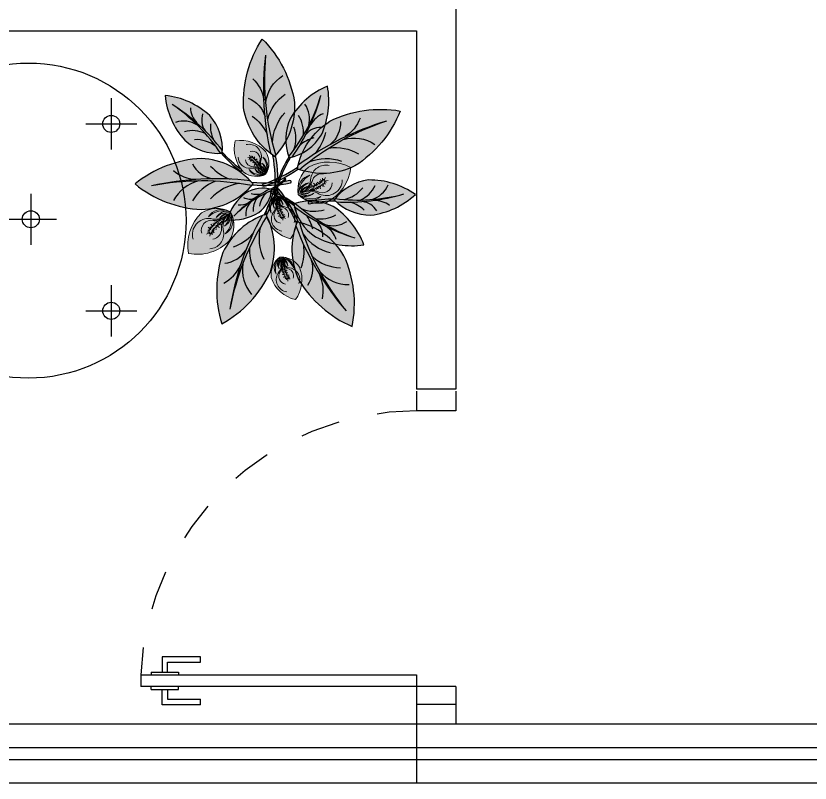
# Model space of a CAD drawing. Header units: millimetres. Extents: x 7034 to 7235, y -465 to -378.
# Drawn here: x 7039.118 to 7041.135, y -393.227 to -391.279 of the extents above; entities that cross this region are included whole.
import ezdxf

# ---------------------------------------------------------------- set-up
doc = ezdxf.new("R2010")
doc.units = ezdxf.units.MM
doc.header["$LTSCALE"] = 0.005
doc.linetypes.add('DASHED', pattern=[19.049999999999997, 12.7, -6.35])
for name, color, linetype in [('- COTAS', 12, 'Continuous'), ('ARQ-PEITORIAL', 4, 'Continuous'), ('ARQ_ESQUADRIA', 5, 'Continuous'), ('ARQ_JANELAALTA', 150, 'DASHED'), ('JANELA', 10, 'Continuous'), ('MESA', 7, 'Continuous'), ('NN_PISO', 8, 'Continuous')]:
    doc.layers.add(name, color=color, linetype=linetype)

# ---------------------------------------------------------------- blocks, each defined once
blk = doc.blocks.new('A$C133811AD')
at = {"layer": 'ARQ_ESQUADRIA'}
for p, q in [((0.7313429810219532, 1.400671454605799), (0.7013429810222078, 1.400671454605799)), ((0.7013429810203888, 0.7006714546123476), (0.7013429810203888, 1.400671454609437)), ((0.7313429810201342, 1.400671454609437), (0.7313429810201342, 0.7006714546123476)), ((0.6943429810162343, 1.374728072794824), (0.6943429810162343, 1.304728072795115)), ((0.6943429810162343, 1.374728072794824), (0.7013429810158414, 1.374728072794824)), ((0.7383429810151938, 1.374728072794824), (0.7313429810155867, 1.374728072794824)), ((0.7383429810151938, 1.374728072794824), (0.7383429810151938, 1.304728072795115)), ((0.6553429810164744, 1.346728072795486), (0.6943429810162343, 1.346728072795486)), ((0.6553429810164744, 1.248728072795529), (0.6553429810164744, 1.346728072795486)), ((0.6943429810162343, 1.332728072794453), (0.6693429810165981, 1.332728072794453)), ((0.6693429810165981, 1.332728072794453), (0.6693429810165981, 1.262728072794744)), ((0.7773429810149537, 1.346728072795486), (0.7383429810151938, 1.346728072795486)), ((0.7383429810151938, 1.332728072794453), (0.7633429810157395, 1.332728072794453)), ((0.7633429810157395, 1.332728072794453), (0.7633429810157395, 1.262728072794744)), ((0.7773429810149537, 1.248728072795529), (0.7773429810149537, 1.346728072795486)), ((0.6943429810162343, 1.304728072795115), (0.7013429810158414, 1.304728072795115)), ((0.7383429810151938, 1.304728072795115), (0.7313429810155867, 1.304728072795115)), ((0.6693429810165981, 1.262728072794744), (0.6693429810165981, 1.262728072794744)), ((0.6693429810165981, 1.262728072794744), (0.6693429810165981, 1.248728072795529)), ((0.7633429810157395, 1.262728072794744), (0.7633429810157395, 1.248728072795529)), ((0.7633429810157395, 1.262728072794744), (0.7633429810157395, 1.262728072794744)), ((0.6553429810164744, 1.248728072795529), (0.6693429810165981, 1.248728072795529)), ((0.7633429810157395, 1.248728072795529), (0.7773429810149537, 1.248728072795529)), ((0.7013429810203888, 0.7006714546123476), (0.6513429810192974, 0.7006714546123476)), ((0.7013429810194793, 0.6006714546193166), (0.7013429810194793, 0.7006714546123476)), ((0.7313429810201342, 0.7006714546132571), (0.7013429810203888, 0.7006714546132571)), ((1.401342981036578, 0.600671454611927), (1.401342981019297, 0.7006714546087096)), ((1.451342981030393, 0.7006714546050716), (1.401342981029302, 0.7006714546050716)), ((0.7013429810194793, 0.6006714546192597), (0.6513429810192974, 0.6006714546192597)), ((1.451342981028574, 0.6006714546119838), (1.401342981028392, 0.6006714546119838))]:
    blk.add_line(p, q, dxfattribs=at)
at = {"layer": 'ARQ_JANELAALTA'}
blk.add_arc((0.7006713392274833, 0.7006714546087096), 0.700671641791871, 0, 87.49109675449543, dxfattribs=at)
blk = doc.blocks.new('folha Ant')
at = {"layer": 'MESA', "ltscale": 0.8}
h = blk.add_hatch(color=85, dxfattribs=at)
h.dxf.hatch_style = 1
h.set_gradient(color1=(103, 159, 96), color2=(179, 207, 175), one_color=1, tint=0.75, name='INVCURVED')
h.paths.add_polyline_path([(0.2265621468313839, 0.067551627434284, 0.1995123331975758), (0.09892586465855402, 0.006731651373172554, 0.0967495278531692), (0.3533341132944088, 0.007492088701326338, -0.08665420676483183), (0.1023075862732412, -0.005289201364917062, 0.1924888780828612), (0.2265621468304744, -0.06244837256554092, 0.1586077411667837), (0.3952802919023952, 0.002551627434343118, 0.1586077411660197)])
h = blk.add_hatch(color=35, dxfattribs=at)
h.dxf.hatch_style = 1
h.set_gradient(color1=(179, 116, 77), color2=(114, 74, 49), one_color=1, tint=0.3199999928474426, name='CURVED')
h.paths.add_polyline_path([(0.05000099493565813, -0.0003325791788029164), (0.0485055512837107, 0.005697716308816325, 0.03310768506175343), (0, -5.684341886080801e-14, 0.8090823413515376), (0.001982235223181306, -0.00600525314899869, -0.032777259300629)])
h.paths.add_polyline_path([(0.09733876678762954, 0.004943037555904084, 0.03310768506174779), (0.0485055512837107, 0.005697716308816325), (0.05000099493565813, -0.0003325791788029164, -0.03277725930060161), (0.09834927486917877, -0.0009839943787710581), (0.0952802919024407, 0.002551627434456805)])
h = blk.add_hatch(color=85, dxfattribs=at)
h.dxf.hatch_style = 1
h.set_gradient(color1=(103, 159, 96), color2=(52, 80, 48), one_color=1, tint=0.25)
h.paths.add_polyline_path([(0.353334113293613, 0.007492088701155808, -0.09674952785286056), (0.09892586465855402, 0.006731651373229397, 0.007527451123012324), (0.09528029190232701, 0.002551627434399961, 0.01429188129494994), (0.1023075862732412, -0.005289201364917062, 0.08665420676455064)])
blk.add_lwpolyline([(0.09834927486917877, -0.0009839943787710581), (0.09528029190232701, 0.002551627434399961), (0.09733876678762954, 0.004943037555904084, 0.06628802967972178), (0, -5.684341886080801e-14, 0.8090823413515378), (0.001982235223181306, -0.00600525314899869, -0.06562502276091056)], format="xyb", close=True, dxfattribs=at)
for centre, radius, start, end in [((0.2359212193687199, -0.116427435949106), 0.1842169590516126, 92.91214396360807, 139.7695295797653), ((0.2110445794835414, -0.22419454821312), 0.2921585629436255, 50.90546460646404, 86.95538728132964), ((0.1143519570299532, 0.1191639001535236), 0.1187176334694229, 277.6411412097905, 318.4820087943453), ((0.1514763381197781, 0.1013313988557911), 0.1128992328564817, 290.5634166545447, 330.4539067144626), ((0.2122509936349388, 0.08793577454724755), 0.09551348369490566, 283.0012749323539, 333.1910720874903), ((0.2359212193687199, 0.1215306908179059), 0.1842169590516126, 220.2304704202346, 267.0878560363919), ((0.2241834180391606, 0.6583472640468244), 0.6635452971417175, 259.1189790274021, 281.2235391101338), ((0.1912233305980635, 0.7198824189188713), 0.7306024147604738, 263.0096624057024, 282.8198580038254), ((0.2110445794835414, 0.2292978030819199), 0.2921585629436255, 273.0446127186704, 309.0945353935359), ((0.1126560144376754, -0.1239479423437615), 0.1214242157519734, 41.75279468237299, 70.1060592868036), ((0.185327045767167, -0.08212347498869121), 0.07272381235332499, 27.73755792858033, 79.23474605660121), ((0.2380907894142865, -0.09953432116532213), 0.0901952331959032, 48.80268108674045, 88.011030410351)]:
    blk.add_arc(centre, radius, start, end, dxfattribs=at)
blk = doc.blocks.new('folha A')
at = {"layer": 'MESA', "ltscale": 0.8}
h = blk.add_hatch(color=7, dxfattribs=at)
h.dxf.hatch_style = 1
h.set_gradient(color1=(237, 238, 238), one_color=1, tint=1)
h.paths.add_polyline_path([(0.1500000000024784, -7.673861546209082e-12, 0.2569091805170801), (0.05431242336749165, 0.04999999999228066, 0.2403030205165218), (0.002782093347718728, 0.007503646251052487, -0.3583807301859824), (0.04894139678992815, 0.03059436764254997, 0.2702333190890776), (5.456968210637569e-12, -1.932676241267473e-12, -0.3489770048102109), (0.03628817426874775, 0.01493760461522697, 0.2509502793129825), (0.003901165531260631, -7.219114195322618e-12, -0.2453890551403372), (0.02981159426781232, 0.00799554186886553, 0.1532458537889449), (0.008185660595472655, -6.87805368215777e-12, 0.1518402250092038), (0.02960036002639299, -0.00798438780594779, 0.00137366511991412), (0.02981159426769864, -0.007995541881200552, -0.245389055139057), (0.003901165531260631, -5.172751116333529e-12, 0.2509502793127925), (0.03628817426874775, -0.014937604627562, -0.3489770048638718), (2.501110429875553e-12, -5.172751116333529e-12, 0.2702333191166405), (0.04894139678970078, -0.03059436765488499, -0.358380731124288), (0.002782093292694299, -0.007503646139639386, 0.240303021013481), (0.05431242336737796, -0.05000000000768523, 0.2569091805174252)])
edge = h.paths.add_edge_path(flags=16)
edge.add_arc((0.00978980243417027, 0.05522664400842814), 0.05522670332586323, 269.91602910653864, 271.41538979230364, ccw=False)
edge.add_arc((0.01099763063768933, -0.04872312625246877), 0.04874016773395203, 89.8162517801581, 91.51516711851127, ccw=False)
edge.add_arc((0.00978980243451133, 0.05522664400848498), 0.05522670332586323, 271.4153897919484, 288.9744624160262)
edge.add_spline(control_points=[(0.02784935699230573, 0.002988858237756631), (0.02806037680102236, 0.002966732311222131), (0.03002978532470024, 0.00275302420556045), (0.03199132851580089, 0.002473086161046467), (0.03373926401559402, 0.002219317153333122)], knot_values=[0.2471511740125481, 0.2471511740125481, 0.2471511740125481, 0.2471511740125481, 0.247785628570655, 0.2530743171580143, 0.2530743171580143, 0.2530743171580143, 0.2530743171580143], degree=3, periodic=0)
edge.add_spline(control_points=[(0.03373926401559402, 0.002219317153333122), (0.03490100220369641, 0.002050653522871926), (0.0360611952067984, 0.001880304044732384), (0.03722065705585464, 0.001722650487010924)], knot_values=[0.2436361292652643, 0.2436361292652643, 0.2436361292652643, 0.2436361292652643, 0.2471511740125481, 0.2471511740125481, 0.2471511740125481, 0.2471511740125481], degree=3, periodic=0)
edge.add_spline(control_points=[(0.03722065705585464, 0.001722650487010924), (0.03854585793260412, 0.001542461175120025), (0.04049246844272147, 0.001301966591597647), (0.04243964135309852, 0.001143708377355779), (0.04306257879022724, 0.001100603847874027)], knot_values=[0.2377304945037521, 0.2377304945037521, 0.2377304945037521, 0.2377304945037521, 0.2417479965750198, 0.2436361292652643, 0.2436361292652643, 0.2436361292652643, 0.2436361292652643], degree=3, periodic=0)
edge.add_spline(control_points=[(0.04306257879022724, 0.001100603847874027), (0.04402336983901023, 0.001034121335180771), (0.04498509547522644, 0.0009854644238203036), (0.04594898623838617, 0.0009512840470620176)], knot_values=[0.2348183224622999, 0.2348183224622999, 0.2348183224622999, 0.2348183224622999, 0.2377304945037521, 0.2377304945037521, 0.2377304945037521, 0.2377304945037521], degree=3, periodic=0)
edge.add_spline(control_points=[(0.04594898623838617, 0.0009512840470620176), (0.04723566903919618, 0.0009056571932433144), (0.04852620991562162, 0.0008858263155957502), (0.04982353589400645, 0.000883825147582229)], knot_values=[0.2309309092598198, 0.2309309092598198, 0.2309309092598198, 0.2309309092598198, 0.2348183224622999, 0.2348183224622999, 0.2348183224622999, 0.2348183224622999], degree=3, periodic=0)
edge.add_spline(control_points=[(0.04982353589400645, 0.000883825147582229), (0.05131195264323196, 0.0008815292157464683), (0.05280930053970678, 0.0009027023137946344), (0.05431999989559699, 0.0009353140121675096)], knot_values=[0.2264708961110354, 0.2264708961110354, 0.2264708961110354, 0.2264708961110354, 0.2309309092598199, 0.2309309092598199, 0.2309309092598199, 0.2309309092598199], degree=3, periodic=0)
edge.add_spline(control_points=[(0.05431999989559699, 0.0009353140121675096), (0.05467675710667663, 0.0009430153847347356), (0.0563551683278547, 0.0009821669427196866), (0.05805127458336301, 0.001031886807993487), (0.05937170986010187, 0.001127383879236277)], knot_values=[0.2215260703448321, 0.2215260703448321, 0.2215260703448321, 0.2215260703448321, 0.222579318859487, 0.2264708961110354, 0.2264708961110354, 0.2264708961110354, 0.2264708961110354], degree=3, periodic=0)
edge.add_spline(control_points=[(0.05937170986010187, 0.001127383879236277), (0.06085054868128736, 0.001234337077846703), (0.06231132516677462, 0.001411993067449657), (0.06371841402517475, 0.00173034106637715)], knot_values=[0.2171676473178, 0.2171676473178, 0.2171676473178, 0.2171676473178, 0.2215260703448321, 0.2215260703448321, 0.2215260703448321, 0.2215260703448321], degree=3, periodic=0)
edge.add_spline(control_points=[(0.06371841402517475, 0.00173034106637715), (0.06478352722297132, 0.001971318495122887), (0.06603866541559, 0.002361556979622037), (0.06722575404944564, 0.002915198858829626), (0.06743343269488378, 0.003016158018738224)], knot_values=[0.2131642620453263, 0.2131642620453263, 0.2131642620453263, 0.2131642620453263, 0.2164634238997696, 0.2171676473178, 0.2171676473178, 0.2171676473178, 0.2171676473178], degree=3, periodic=0)
edge.add_spline(control_points=[(0.06743343269488378, 0.003016158018738224), (0.06849341873180492, 0.003531450766445232), (0.07003759998883652, 0.004443105660868696), (0.0718040038906338, 0.005119672609225745), (0.07239768455485773, 0.005238589964903895)], knot_values=[0.2077773224475375, 0.2077773224475375, 0.2077773224475375, 0.2077773224475375, 0.2113716592103856, 0.2131642620453263, 0.2131642620453263, 0.2131642620453263, 0.2131642620453263], degree=3, periodic=0)
edge.add_spline(control_points=[(0.07239768455485773, 0.005238589964903895), (0.07291081872870109, 0.005341373435499008), (0.07435783566472765, 0.005406880691339211), (0.07574462811965077, 0.004447207654777685), (0.07622359343702101, 0.003643406866558507)], knot_values=[0.203445163018474, 0.203445163018474, 0.203445163018474, 0.203445163018474, 0.2049945578871382, 0.2077773224475375, 0.2077773224475375, 0.2077773224475375, 0.2077773224475375], degree=3, periodic=0)
edge.add_spline(control_points=[(0.07622359343702101, 0.003643406866558507), (0.07625266308502887, 0.00359462211082473), (0.07681429440560805, 0.002586127203869637), (0.07670026749940462, 0.001198854166148067), (0.07634833208931013, 1.875992921895886e-05), (0.07631620536676564, -8.157449991585963e-05)], knot_values=[0.1996944706411438, 0.1996944706411438, 0.1996944706411438, 0.1996944706411438, 0.1998633638435843, 0.2031371852270858, 0.203445163018474, 0.203445163018474, 0.203445163018474, 0.203445163018474], degree=3, periodic=0)
edge.add_spline(control_points=[(0.07631620536676564, -8.157449991585963e-05), (0.07609225497276384, -0.0007809902242001954), (0.07566169105405152, -0.001662688312421778), (0.0750175512879423, -0.002399841302008099), (0.07483154352223664, -0.002587782702221375)], knot_values=[0.1967564236367511, 0.1967564236367511, 0.1967564236367511, 0.1967564236367511, 0.1989032889930779, 0.1996944706411438, 0.1996944706411438, 0.1996944706411438, 0.1996944706411438], degree=3, periodic=0)
edge.add_spline(control_points=[(0.07483154352223664, -0.002587782702221375), (0.07430826653637723, -0.003116499388340799), (0.07343737783855886, -0.003739118601174596), (0.0725002137970705, -0.004194495265949172), (0.0722284720523021, -0.004312485862044468)], knot_values=[0.1936429904609736, 0.1936429904609736, 0.1936429904609736, 0.1936429904609736, 0.1958687424163022, 0.1967564236367511, 0.1967564236367511, 0.1967564236367511, 0.1967564236367511], degree=3, periodic=0)
edge.add_spline(control_points=[(0.0722284720523021, -0.004312485862044468), (0.0708485967844581, -0.004911629381581406), (0.0693515594737164, -0.005205392269715503), (0.06784782701390668, -0.005423134433044652)], knot_values=[0.1891354409754396, 0.1891354409754396, 0.1891354409754396, 0.1891354409754396, 0.1936429904609736, 0.1936429904609736, 0.1936429904609736, 0.1936429904609736], degree=3, periodic=0)
edge.add_spline(control_points=[(0.06784782701390668, -0.005423134433044652), (0.06771109282829002, -0.005442933698020624), (0.0666955122037507, -0.005585264745889162), (0.06568145818800986, -0.005702453773039906), (0.06480480992911453, -0.005788476722557334)], knot_values=[0.1860923947748148, 0.1860923947748148, 0.1860923947748148, 0.1860923947748148, 0.186502265629451, 0.1891354409754396, 0.1891354409754396, 0.1891354409754396, 0.1891354409754396], degree=3, periodic=0)
edge.add_spline(control_points=[(0.06480480992911453, -0.005788476722557334), (0.06346987846325192, -0.005919469673131061), (0.06213685268392055, -0.006014795047178723), (0.06080459832423912, -0.006086612136357417)], knot_values=[0.1820826809719926, 0.1820826809719926, 0.1820826809719926, 0.1820826809719926, 0.1860923947748149, 0.1860923947748149, 0.1860923947748149, 0.1860923947748149], degree=3, periodic=0)
edge.add_spline(control_points=[(0.06080459832423912, -0.006086612136357417), (0.05957802838531734, -0.006152732154646401), (0.05835211233090831, -0.006198925661351495), (0.05712596498244693, -0.00623468172915409)], knot_values=[0.1783910477803653, 0.1783910477803653, 0.1783910477803653, 0.1783910477803653, 0.1820826809719925, 0.1820826809719925, 0.1820826809719925, 0.1820826809719925], degree=3, periodic=0)
edge.add_spline(control_points=[(0.05712596498244693, -0.00623468172915409), (0.05675494932904712, -0.006245501033106393), (0.05552221269863367, -0.006278272182100864), (0.05428897160959423, -0.006303396491318836), (0.05342656269056079, -0.006314048167666897)], knot_values=[0.1746797876871894, 0.1746797876871894, 0.1746797876871894, 0.1746797876871894, 0.175796826109966, 0.1783910477803653, 0.1783910477803653, 0.1783910477803653, 0.1783910477803653], degree=3, periodic=0)
edge.add_spline(control_points=[(0.05342656269056079, -0.006314048167666897), (0.05249061516803977, -0.006325608124768678), (0.05155424776023665, -0.006329028731045128), (0.05061731985131246, -0.006320252625926059)], knot_values=[0.171864353741853, 0.171864353741853, 0.171864353741853, 0.171864353741853, 0.1746797876871893, 0.1746797876871893, 0.1746797876871893, 0.1746797876871893], degree=3, periodic=0)
edge.add_spline(control_points=[(0.05061731985131246, -0.006320252625926059), (0.04941778867168978, -0.006309016743671236), (0.04821733876349299, -0.006277788988711563), (0.04701567503923343, -0.006218054850364751)], knot_values=[0.1682598066156458, 0.1682598066156458, 0.1682598066156458, 0.1682598066156458, 0.171864353741853, 0.171864353741853, 0.171864353741853, 0.171864353741853], degree=3, periodic=0)
edge.add_spline(control_points=[(0.04701567503923343, -0.006218054850364751), (0.04533352135808855, -0.006134435782371384), (0.04335782696955448, -0.005970847525702538), (0.04137774721482401, -0.005698290707812248), (0.04108596226785721, -0.005656084751194612)], knot_values=[0.1623418216133556, 0.1623418216133556, 0.1623418216133556, 0.1623418216133556, 0.1673876610569998, 0.1682598066156458, 0.1682598066156458, 0.1682598066156458, 0.1682598066156458], degree=3, periodic=0)
edge.add_spline(control_points=[(0.04108596226785721, -0.005656084751194612), (0.03985202739011129, -0.005477599183620896), (0.03861851202816524, -0.005262653993156619), (0.03739439345929441, -0.00503605057696177)], knot_values=[0.1586535887747186, 0.1586535887747186, 0.1586535887747186, 0.1586535887747186, 0.1623418216133555, 0.1623418216133555, 0.1623418216133555, 0.1623418216133555], degree=3, periodic=0)
edge.add_spline(control_points=[(0.03739439345929441, -0.00503605057696177), (0.03652465952029615, -0.004875049276279242), (0.0356596691536879, -0.004708162814949901), (0.034802642192858, -0.004544286581960932)], knot_values=[0.1560331062850654, 0.1560331062850654, 0.1560331062850654, 0.1560331062850654, 0.1586535887747186, 0.1586535887747186, 0.1586535887747186, 0.1586535887747186], degree=3, periodic=0)
edge.add_spline(control_points=[(0.034802642192858, -0.004544286581960932), (0.03347198734707035, -0.004289845690948368), (0.03168210438002461, -0.003952487673529959), (0.02995042858333363, -0.003690664828013723), (0.02948815832485252, -0.003626515103007932)], knot_values=[0.1504801710943955, 0.1504801710943955, 0.1504801710943955, 0.1504801710943955, 0.1545488385723417, 0.1560331062850654, 0.1560331062850654, 0.1560331062850654, 0.1560331062850654], degree=3, periodic=0)
edge.add_arc((0.01099763063734827, -0.04872312625246877), 0.04874016773395205, 67.70537335333205, 89.81625177975714)
at = {"layer": 'MESA', "lineweight": 5, "ltscale": 0.8}
h = blk.add_hatch(color=83, dxfattribs=at)
h.dxf.hatch_style = 1
h.set_gradient(color1=(117, 211, 105), one_color=1, tint=1)
h.paths.add_polyline_path([(0.04894139678992815, 0.03059436764254997, 0.3583807301414101), (0.002782093350333525, 0.007503646256907359, 0.02724021252780064), (2.273736754432321e-12, -8.01492205937393e-12, -0.27023331912118)])
h.paths.add_polyline_path([(0.003901165532056439, -6.139089236967266e-12, -0.2509502793036039), (0.03628817426874775, 0.01493760461522697, 0.3489770048638718), (2.501110429875553e-12, -7.16227077646181e-12, 0.3489770048564635), (0.03628817426886144, -0.014937604627562, -0.2509502793046178)])
h.paths.add_polyline_path([(0.02981159426781232, 0.00799554186886553, 0.2453890551401661), (0.003901165531260631, -7.16227077646181e-12, 0.2453890551330679), (0.02981159426769864, -0.007995541881200552, -0.1532458537798691), (0.008185660596495836, -6.139089236967266e-12, -0.1532458537804744)], flags=17)
h.paths.add_polyline_path([(2.614797267597169e-12, -5.115907697472721e-12, 0.02724021243329556), (0.002782093339305902, -0.007503646244686024, 0.3583807303279284), (0.04894139678981446, -0.03059436765488499, -0.2702333191168038)])
h = blk.add_hatch(color=95, dxfattribs=at)
h.dxf.hatch_style = 1
h.set_gradient(color1=(68, 182, 53), color2=(121, 213, 109), one_color=1, tint=0.6299999952316284, name='CYLINDER')
edge = h.paths.add_edge_path()
edge.add_spline(control_points=[(0.0722284720523021, -0.004312485862044468), (0.0725002137970705, -0.004194495265949172), (0.07343737783855886, -0.003739118601174596), (0.07430826653637723, -0.003116499388340799), (0.07483154352223664, -0.002587782702221375)], knot_values=[0.1936429904609736, 0.1936429904609736, 0.1936429904609736, 0.1936429904609736, 0.1945306716814224, 0.1967564236367511, 0.1967564236367511, 0.1967564236367511, 0.1967564236367511], degree=3, periodic=0)
edge.add_spline(control_points=[(0.07483154352223664, -0.002587782702221375), (0.0750175512879423, -0.002399841302008099), (0.07566169105405152, -0.001662688312421778), (0.07609225497276384, -0.0007809902242001954), (0.07631620536676564, -8.157449991585963e-05)], knot_values=[0.1967564236367511, 0.1967564236367511, 0.1967564236367511, 0.1967564236367511, 0.197547605284817, 0.1996944706411439, 0.1996944706411439, 0.1996944706411439, 0.1996944706411439], degree=3, periodic=0)
edge.add_spline(control_points=[(0.07631620536676564, -8.157449991585963e-05), (0.07634833208931013, 1.875992921895886e-05), (0.07670026749940462, 0.001198854166148067), (0.07681429440560805, 0.002586127203869637), (0.07625266308502887, 0.00359462211082473), (0.07622359343702101, 0.003643406866558507)], knot_values=[0.1996944706411439, 0.1996944706411439, 0.1996944706411439, 0.1996944706411439, 0.2000024484325321, 0.2032762698160336, 0.2034451630184741, 0.2034451630184741, 0.2034451630184741, 0.2034451630184741], degree=3, periodic=0)
edge.add_spline(control_points=[(0.07622359343702101, 0.003643406866558507), (0.07574462811965077, 0.004447207654777685), (0.07435783566472765, 0.005406880691339211), (0.07291081872870109, 0.005341373435499008), (0.07239768455485773, 0.005238589964903895)], knot_values=[0.2034451630184741, 0.2034451630184741, 0.2034451630184741, 0.2034451630184741, 0.2062279275788734, 0.2077773224475375, 0.2077773224475375, 0.2077773224475375, 0.2077773224475375], degree=3, periodic=0)
edge.add_spline(control_points=[(0.07239768455485773, 0.005238589964903895), (0.0718040038906338, 0.005119672609225745), (0.07003759998883652, 0.004443105660868696), (0.06849341873180492, 0.003531450766445232), (0.06743343269488378, 0.003016158018738224)], knot_values=[0.2077773224475375, 0.2077773224475375, 0.2077773224475375, 0.2077773224475375, 0.2095699252824783, 0.2131642620453263, 0.2131642620453263, 0.2131642620453263, 0.2131642620453263], degree=3, periodic=0)
edge.add_spline(control_points=[(0.06743343269488378, 0.003016158018738224), (0.06722575404944564, 0.002915198858829626), (0.06603866541559, 0.002361556979622037), (0.06478352722297132, 0.001971318495122887), (0.06371841402517475, 0.00173034106637715)], knot_values=[0.2131642620453263, 0.2131642620453263, 0.2131642620453263, 0.2131642620453263, 0.2138684854633567, 0.2171676473178, 0.2171676473178, 0.2171676473178, 0.2171676473178], degree=3, periodic=0)
edge.add_spline(control_points=[(0.06371841402517475, 0.00173034106637715), (0.06231132516677462, 0.001411993067449657), (0.06085054868128736, 0.001234337077846703), (0.05937170986010187, 0.001127383879236277)], knot_values=[0.2171676473178, 0.2171676473178, 0.2171676473178, 0.2171676473178, 0.2215260703448321, 0.2215260703448321, 0.2215260703448321, 0.2215260703448321], degree=3, periodic=0)
edge.add_spline(control_points=[(0.05937170986010187, 0.001127383879236277), (0.05805127458336301, 0.001031886807993487), (0.0563551683278547, 0.0009821669427196866), (0.05467675710667663, 0.0009430153847347356), (0.05431999989559699, 0.0009353140121675096)], knot_values=[0.2215260703448321, 0.2215260703448321, 0.2215260703448321, 0.2215260703448321, 0.2254176475963806, 0.2264708961110354, 0.2264708961110354, 0.2264708961110354, 0.2264708961110354], degree=3, periodic=0)
edge.add_spline(control_points=[(0.05431999989559699, 0.0009353140121675096), (0.05280930053970678, 0.0009027023137946344), (0.05131195264323196, 0.0008815292157464683), (0.04982353589400645, 0.000883825147582229)], knot_values=[0.2264708961110354, 0.2264708961110354, 0.2264708961110354, 0.2264708961110354, 0.2309309092598199, 0.2309309092598199, 0.2309309092598199, 0.2309309092598199], degree=3, periodic=0)
edge.add_spline(control_points=[(0.04982353589400645, 0.000883825147582229), (0.04852620991562162, 0.0008858263155957502), (0.04723566903919618, 0.0009056571932433144), (0.04594898623838617, 0.0009512840470620176)], knot_values=[0.2309309092598199, 0.2309309092598199, 0.2309309092598199, 0.2309309092598199, 0.2348183224622999, 0.2348183224622999, 0.2348183224622999, 0.2348183224622999], degree=3, periodic=0)
edge.add_spline(control_points=[(0.04594898623838617, 0.0009512840470620176), (0.04498509547522644, 0.0009854644238203036), (0.04402336983901023, 0.001034121335180771), (0.04306257879022724, 0.001100603847874027)], knot_values=[0.2348183224622999, 0.2348183224622999, 0.2348183224622999, 0.2348183224622999, 0.2377304945037521, 0.2377304945037521, 0.2377304945037521, 0.2377304945037521], degree=3, periodic=0)
edge.add_spline(control_points=[(0.04306257879022724, 0.001100603847874027), (0.04243964135309852, 0.001143708377355779), (0.04049246844272147, 0.001301966591597647), (0.03854585793260412, 0.001542461175120025), (0.03722065705585464, 0.001722650487010924)], knot_values=[0.2377304945037521, 0.2377304945037521, 0.2377304945037521, 0.2377304945037521, 0.2396186271939966, 0.2436361292652643, 0.2436361292652643, 0.2436361292652643, 0.2436361292652643], degree=3, periodic=0)
edge.add_spline(control_points=[(0.03722065705585464, 0.001722650487010924), (0.0360611952067984, 0.001880304044732384), (0.03490100220369641, 0.002050653522871926), (0.03373926401559402, 0.002219317153333122)], knot_values=[0.2436361292652643, 0.2436361292652643, 0.2436361292652643, 0.2436361292652643, 0.2471511740125481, 0.2471511740125481, 0.2471511740125481, 0.2471511740125481], degree=3, periodic=0)
edge.add_spline(control_points=[(0.03373926401559402, 0.002219317153333122), (0.03199132851580089, 0.002473086161046467), (0.03002978532470024, 0.00275302420556045), (0.02806037680102236, 0.002966732311222131), (0.02784935699230573, 0.002988858237756631)], knot_values=[0.2471511740125481, 0.2471511740125481, 0.2471511740125481, 0.2471511740125481, 0.2524398625999075, 0.2530743171580144, 0.2530743171580144, 0.2530743171580144, 0.2530743171580144], degree=3, periodic=0)
edge.add_arc((0.01099763063723458, 0.04872312623894004), 0.04874016773395204, 271.51516711169256, 290.2273514497534, ccw=False)
edge.add_arc((0.01099763063734827, -0.04872312625246877), 0.04874016773395205, 67.70537335303408, 88.48483288844102, ccw=False)
edge.add_spline(control_points=[(0.02948815832485252, -0.003626515103007932), (0.02995042858333363, -0.003690664828013723), (0.03168210438002461, -0.003952487673529959), (0.03347198734707035, -0.004289845690948368), (0.034802642192858, -0.004544286581960932)], knot_values=[0.1504801710943955, 0.1504801710943955, 0.1504801710943955, 0.1504801710943955, 0.1519644388071193, 0.1560331062850654, 0.1560331062850654, 0.1560331062850654, 0.1560331062850654], degree=3, periodic=0)
edge.add_spline(control_points=[(0.034802642192858, -0.004544286581960932), (0.0356596691536879, -0.004708162814949901), (0.03652465952029615, -0.004875049276279242), (0.03739439345929441, -0.00503605057696177)], knot_values=[0.1560331062850654, 0.1560331062850654, 0.1560331062850654, 0.1560331062850654, 0.1586535887747186, 0.1586535887747186, 0.1586535887747186, 0.1586535887747186], degree=3, periodic=0)
edge.add_spline(control_points=[(0.03739439345929441, -0.00503605057696177), (0.03861851202816524, -0.005262653993156619), (0.03985202739011129, -0.005477599183620896), (0.04108596226785721, -0.005656084751194612)], knot_values=[0.1586535887747186, 0.1586535887747186, 0.1586535887747186, 0.1586535887747186, 0.1623418216133556, 0.1623418216133556, 0.1623418216133556, 0.1623418216133556], degree=3, periodic=0)
edge.add_spline(control_points=[(0.04108596226785721, -0.005656084751194612), (0.04137774721482401, -0.005698290707812248), (0.04335782696955448, -0.005970847525702538), (0.04533352135808855, -0.006134435782371384), (0.04701567503923343, -0.006218054850364751)], knot_values=[0.1623418216133556, 0.1623418216133556, 0.1623418216133556, 0.1623418216133556, 0.1632139671720015, 0.1682598066156458, 0.1682598066156458, 0.1682598066156458, 0.1682598066156458], degree=3, periodic=0)
edge.add_spline(control_points=[(0.04701567503923343, -0.006218054850364751), (0.04821733876349299, -0.006277788988711563), (0.04941778867168978, -0.006309016743671236), (0.05061731985131246, -0.006320252625926059)], knot_values=[0.1682598066156458, 0.1682598066156458, 0.1682598066156458, 0.1682598066156458, 0.171864353741853, 0.171864353741853, 0.171864353741853, 0.171864353741853], degree=3, periodic=0)
edge.add_spline(control_points=[(0.05061731985131246, -0.006320252625926059), (0.05155424776023665, -0.006329028731045128), (0.05249061516803977, -0.006325608124768678), (0.05342656269056079, -0.006314048167666897)], knot_values=[0.171864353741853, 0.171864353741853, 0.171864353741853, 0.171864353741853, 0.1746797876871894, 0.1746797876871894, 0.1746797876871894, 0.1746797876871894], degree=3, periodic=0)
edge.add_spline(control_points=[(0.05342656269056079, -0.006314048167666897), (0.05428897160959423, -0.006303396491318836), (0.05552221269863367, -0.006278272182100864), (0.05675494932904712, -0.006245501033106393), (0.05712596498244693, -0.00623468172915409)], knot_values=[0.1746797876871894, 0.1746797876871894, 0.1746797876871894, 0.1746797876871894, 0.1772740093575887, 0.1783910477803653, 0.1783910477803653, 0.1783910477803653, 0.1783910477803653], degree=3, periodic=0)
edge.add_spline(control_points=[(0.05712596498244693, -0.00623468172915409), (0.05835211233090831, -0.006198925661351495), (0.05957802838531734, -0.006152732154646401), (0.06080459832423912, -0.006086612136357417)], knot_values=[0.1783910477803653, 0.1783910477803653, 0.1783910477803653, 0.1783910477803653, 0.1820826809719925, 0.1820826809719925, 0.1820826809719925, 0.1820826809719925], degree=3, periodic=0)
edge.add_spline(control_points=[(0.06080459832423912, -0.006086612136357417), (0.06213685268392055, -0.006014795047178723), (0.06346987846325192, -0.005919469673131061), (0.06480480992911453, -0.005788476722557334)], knot_values=[0.1820826809719925, 0.1820826809719925, 0.1820826809719925, 0.1820826809719925, 0.1860923947748148, 0.1860923947748148, 0.1860923947748148, 0.1860923947748148], degree=3, periodic=0)
edge.add_spline(control_points=[(0.06480480992911453, -0.005788476722557334), (0.06568145818800986, -0.005702453773039906), (0.0666955122037507, -0.005585264745889162), (0.06771109282829002, -0.005442933698020624), (0.06784782701390668, -0.005423134433044652)], knot_values=[0.1860923947748148, 0.1860923947748148, 0.1860923947748148, 0.1860923947748148, 0.1887255701208035, 0.1891354409754396, 0.1891354409754396, 0.1891354409754396, 0.1891354409754396], degree=3, periodic=0)
edge.add_spline(control_points=[(0.06784782701390668, -0.005423134433044652), (0.0693515594737164, -0.005205392269715503), (0.0708485967844581, -0.004911629381581406), (0.0722284720523021, -0.004312485862044468)], knot_values=[0.1891354409754396, 0.1891354409754396, 0.1891354409754396, 0.1891354409754396, 0.1936429904609736, 0.1936429904609736, 0.1936429904609736, 0.1936429904609736], degree=3, periodic=0)
at = {"layer": 'MESA', "lineweight": 9, "ltscale": 0.8}
for p, q in [((0.02991050820105556, -0.0007887538810678052), (0.02359523399900354, 0.0002629394136874907)), ((0.03239842188611419, 0.0003585478950185461), (0.0358430615689258, 0.005138886673478282)), ((0.03670437366497481, 0.001027807264392777), (0.04139289410272795, 0.00733788174431993)), ((0.04346810842309878, -0.002749196835623025), (0.04274831933923906, 0.004083952413282077)), ((0.0455074093767962, -0.0006931453997367498), (0.04656000580223463, 0.003226717046686645)), ((0.0506669123122947, -0.002149788800977603), (0.04766738532919135, 0.008639470534433258)), ((0.05450203376869922, -0.0005975369184056945), (0.05383215817744258, 0.005043278192147227)), ((0.0603852823452371, -0.001310634610149464), (0.05714577494245532, 0.006481584551920605)), ((0.06366709447638641, -0.0002709670030753841), (0.06381926975836905, 0.005663411348109548)), ((0.06743343270534297, 0.0003402961420988504), (0.06743343270534297, 0.008838192890834762)), ((0.07097013843372224, 0.001097488021969184), (0.07358055322083601, 0.00866991855212973)), ((0.07442269123123424, 0.0005085704808038827), (0.08360129553909701, -0.002352093277124823)), ((0.07447975696197773, 0.002315835172680636), (0.08087583623876071, 0.007185129924437206)), ((0.03306829747737083, -0.001744838694492046), (0.0355560589871402, -0.005760394910737432)), ((0.03593877982132199, -0.002127272619816267), (0.03842669350638062, -0.007098913649542737)), ((0.03998877277592783, -0.001790212211005837), (0.0422683584998822, -0.009822177529315468)), ((0.04742740490951292, -0.004667336662009802), (0.04586776044459384, -0.01054150128629772)), ((0.05124867841527703, -0.004995527060032146), (0.04933492206907886, -0.009010997987786595)), ((0.05462620879882252, -0.003708266748844835), (0.0518666622353976, -0.009702347095469577)), ((0.05708551353086477, -0.004517484653320025), (0.05727695003554345, -0.01264412027870776)), ((0.06290484848898359, -0.003588351026451164), (0.05786571620149061, -0.00958243137313275)), ((0.06488540978386936, -0.004379487755215905), (0.06458075486932557, -0.009705246906662524)), ((0.06794398077636288, -0.002988942991805743), (0.06758408623443302, -0.01209989394561717)), ((0.07181227644423416, -0.002856916293183076), (0.07332794225271755, -0.00815768589518484)), ((0.07310911419722288, -0.00133613589110837), (0.07813470288454027, -0.004988106954897376))]:
    blk.add_line(p, q, dxfattribs=at)
for centre, radius, start, end in [((0.07020547252557208, -0.02176219361433596), 0.07350103021581711, 102.4876359423994, 162.7776828012337), ((0.05671225017078996, -0.06196845100754445), 0.11199416586583, 33.59497954719926, 91.2278360308839), ((0.00673615542780226, 0.0481714661850674), 0.0482631034134151, 273.5313007263508, 328.710995080163), ((0.06548452255935899, -0.002265895420009656), 0.02499170896791176, 51.9711829949073, 139.6849855414374), ((0.07875828603528134, 0.001178711467161975), 0.03779035960110596, 48.94459180381985, 144.5333458640495), ((0.009789802434625017, 0.05522664400854183), 0.05522670332592547, 269.9160291180983, 311.5613261238024), ((0.01099763063734827, -0.04872312625246877), 0.04874016773396249, 43.3702697983188, 91.51516710447389), ((0.07020547252557208, 0.02176219359898823), 0.07350103021581711, 197.2223171987663, 257.5123640576006), ((0.00673615542780226, -0.04817146619944879), 0.04826310341342344, 31.28900491989511, 86.46869927365576), ((0.06760360482724082, -0.001142890729965984), 0.02544559696843881, 213.6770178921662, 332.84146336245), ((0.08042463070125905, 0.001731409106810133), 0.04086016049710516, 217.4347997438042, 331.7322078727132), ((0.05671225017078996, 0.06196845099219672), 0.11199416586583, 268.7721639691161, 326.4050204528007)]:
    blk.add_arc(centre, radius, start, end, dxfattribs=at)
at = {"layer": 'MESA', "color": 62, "lineweight": 5, "ltscale": 0.8}
for centre, radius, start, end in [((0.0507074537488279, -0.02667339942235003), 0.0572949919432905, 91.76636101785739, 152.2544980832791), ((0.03990060272587925, -0.009015247936531523), 0.04062828575796863, 77.1426402064678, 158.3650061540139), ((0.02754186192350971, -0.01536137012584504), 0.03153610391282638, 73.89831961037034, 150.8495708938813), ((0.03403856093132163, -0.02276368356507419), 0.03776834508714992, 86.58524390803764, 142.9351488220486), ((0.02451165614456841, -0.02080998977891113), 0.02928904227900837, 79.57472959496688, 134.7240405880906), ((0.03173595774910609, -0.03045351015674669), 0.03849717881191259, 92.86524566176901, 127.7154849712638), ((0.0507074537488279, 0.02667339941001501), 0.0572949919432905, 207.7455019167209, 268.2336389821426), ((0.02754186192350971, 0.01536137011351002), 0.03153610391282638, 209.1504291061187, 286.1016803896297), ((0.03990060272587925, 0.009015247924196501), 0.04062828575796863, 201.6349938459861, 282.8573597935322), ((0.03403856093132163, 0.02276368355273917), 0.03776834508714992, 217.0648511779514, 273.4147560919624), ((0.02451165614456841, 0.02080998976657611), 0.02928904227900837, 225.2759594119094, 280.4252704050331), ((0.03173595774910609, 0.03045351014441167), 0.03849717881191259, 232.2845150287361, 267.134754338231)]:
    blk.add_arc(centre, radius, start, end, dxfattribs=at)
blk.add_open_spline([(0.02948815832485252, -0.003626515103007932), (0.02995042858333363, -0.003690664828013723), (0.03392144674046449, -0.004291067787733027), (0.04292112791733871, -0.006390196030110928), (0.05515218395339616, -0.006375341651903454), (0.0655425247363155, -0.005919126602464075), (0.07232662955084379, -0.004673900970203704), (0.07541999379986919, -0.002264836142103377), (0.0766349994396478, 0.0004047905306947541), (0.07689889479445355, 0.003615391631967668), (0.07384138008774244, 0.005823075521050214), (0.0702424644561006, 0.004625709526749233), (0.06484516408431773, 0.001268673301467516), (0.05437175062968436, 0.000867082069476055), (0.04164655322006183, 0.0007808754981510901), (0.03253431063228618, 0.002481248516176038), (0.02806037680102236, 0.002966732311222131), (0.02784935699230573, 0.002988858237756631)], degree=3, knots=[0.1504801710943955, 0.1504801710943955, 0.1504801710943955, 0.1504801710943955, 0.1519644388071193, 0.1632139671720015, 0.1772740093575887, 0.1887255701208035, 0.1945306716814224, 0.197547605284817, 0.2000024484325321, 0.2032762698160336, 0.2062279275788734, 0.2095699252824783, 0.2138684854633567, 0.2254176475963806, 0.2396186271939966, 0.2524398625999075, 0.2530743171580144, 0.2530743171580144, 0.2530743171580144, 0.2530743171580144], dxfattribs=at)
blk = doc.blocks.new('Anturio Completa')
at = {"layer": 'MESA', "xscale": -1}
for p, rotation in [((0.03816481659987403, -0.3934418212937203), 275.9103487005754), ((0.004688124415793027, -0.3743032628411243), 209.3422747969654)]:
    blk.add_blockref('folha Ant', p, dxfattribs=dict(at, rotation=rotation))
at = {"layer": 'MESA'}
for name, p, xscale, yscale, zscale, rotation in [('folha Ant', (0.03957273171909037, -0.3603861081941773), 0.6875195991112988, 0.6875195991112988, 0.6875195991112988, 62.02852832027476), ('folha Ant', (-0.0544865625379316, -0.3355314546774935), 0.6875195991113106, 0.6875195991113106, 0.6875195991113106, 134.6123703789177), ('folha A', (0.009077447196773392, -0.3435514574847502), 0.7678141644548924, 0.7678141644548924, 0.7678141644548924, 132.2423739965674), ('folha Ant', (0.05999158043562147, -0.3565513211773919), 0.4588451896756128, 0.4588451896756128, 0.4588451896756128, 214.0760858842101), ('folha Ant', (0.02254625785815279, -0.3869492755299007), 0.6875195991113231, 0.6875195991113231, 0.6875195991113231, 329.7037252995857), ('folha Ant', (0.1178120217846299, -0.4144393973448359), 0.6875195991112374, 0.6875195991112374, 0.6875195991112374, 3.732606609119444), ('folha A', (0.03222964851556753, -0.3991639714711255), 0.7678141644548586, 0.7678141644548586, 0.7678141644548586, 290.0444626994612), ('folha A', (0.04462219477875351, -0.5536580275510801), 0.7678141644548586, 0.7678141644548586, 0.7678141644548586, 290.0444626994612)]:
    blk.add_blockref(name, p, dxfattribs=dict(at, xscale=xscale, yscale=yscale, zscale=zscale, rotation=rotation))
for name, p, rotation in [('folha A', (0.09165406105978491, -0.3951196848045697), 27.2090412711087), ('folha Ant', (0.0721602323493471, -0.3655884559983065), 180), ('folha Ant', (0.04279620714748944, -0.355751804571355), 248.0349850699403), ('folha Ant', (0.04227747067136534, -0.3812807503523459), 297.7195320534174), ('folha A', (-0.0806384879487041, -0.4386582278959281), 224.8255080541778)]:
    blk.add_blockref(name, p, dxfattribs=dict(at, rotation=rotation))

msp = doc.modelspace()

# ---------------------------------------------------------------- linework, layer by layer
at = {"layer": 'ARQ-PEITORIAL'}
for p, q in [((7037.839916021946, -391.3168765401456), (7040.134916021947, -391.3168765401458)), ((7040.13491602195, -391.3168765401458), (7040.13491602195, -392.2268765401447)), ((7040.234916021952, -392.2268765401448), (7040.134916021951, -392.2268765401447)), ((7040.234916021948, -393.026876540144), (7040.134916021947, -393.026876540144)), ((7040.134916021947, -393.026876540144), (7040.134916021948, -393.0768765401442)), ((7040.234916021948, -393.026876540144), (7040.234916021949, -393.0768765401441)), ((7040.134916021946, -393.076876540144), (7040.134916021946, -393.076876540144))]:
    msp.add_line(p, q, dxfattribs=at)
msp.add_lwpolyline([(7040.134916021946, -391.1168765401468), (7040.234916021946, -391.116876540147), (7040.234916021946, -391.3668765401457), (7040.23491602195, -392.2268765401448)], dxfattribs=at)
at = {"layer": 'ARQ_ESQUADRIA'}
for p, q in [((7040.134916021946, -393.076876540144), (7040.134916021946, -393.2268765401419)), ((7036.609916021946, -393.1368765401444), (7041.434916021946, -393.1368765401444)), ((7036.609916021946, -393.1668765401448), (7041.434916021946, -393.1668765401442))]:
    msp.add_line(p, q, dxfattribs=at)
at = {"layer": 'JANELA'}
for p, q in [((7041.309916021946, -393.076876540144), (7036.609916021946, -393.076876540144)), ((7050.309916021946, -393.2268765401428), (7036.259916021946, -393.22687654014))]:
    msp.add_line(p, q, dxfattribs=at)
at = {"layer": 'NN_PISO'}
for p, q in [((7039.359901254732, -391.488089818652), (7039.359901254732, -391.6180538998227)), ((7039.294919214146, -391.5530718592374), (7039.424883295316, -391.5530718592374)), ((7039.155558031993, -391.730230841931), (7039.155558031993, -391.8601949231017)), ((7039.090575991408, -391.7952128825163), (7039.220540072578, -391.7952128825163)), ((7039.359901254732, -391.9625893028183), (7039.359901254732, -392.092553383989)), ((7039.294919214146, -392.0275713434036), (7039.424883295316, -392.0275713434036))]:
    msp.add_line(p, q, dxfattribs=at)
for centre, radius in [((7039.149804556651, -391.7986653374236), 0.4), ((7039.359901254732, -391.5530718592374), 0.02172055320690447), ((7039.155558031993, -391.7952128825163), 0.02172055320690447), ((7039.359901254732, -392.0275713434036), 0.02172055320690447)]:
    msp.add_circle(centre, radius, dxfattribs=at)

# ---------------------------------------------------------------- block references
at = {"layer": '- COTAS', "rotation": 89.99999999999999}
msp.add_blockref('A$C133811AD', (7040.835587476561, -393.6832792759171), dxfattribs=at)
at = {"layer": 'MESA'}
msp.add_blockref('Anturio Completa', (7039.743391762955, -391.3374725924867), dxfattribs=at)

doc.saveas('drawing.dxf')
